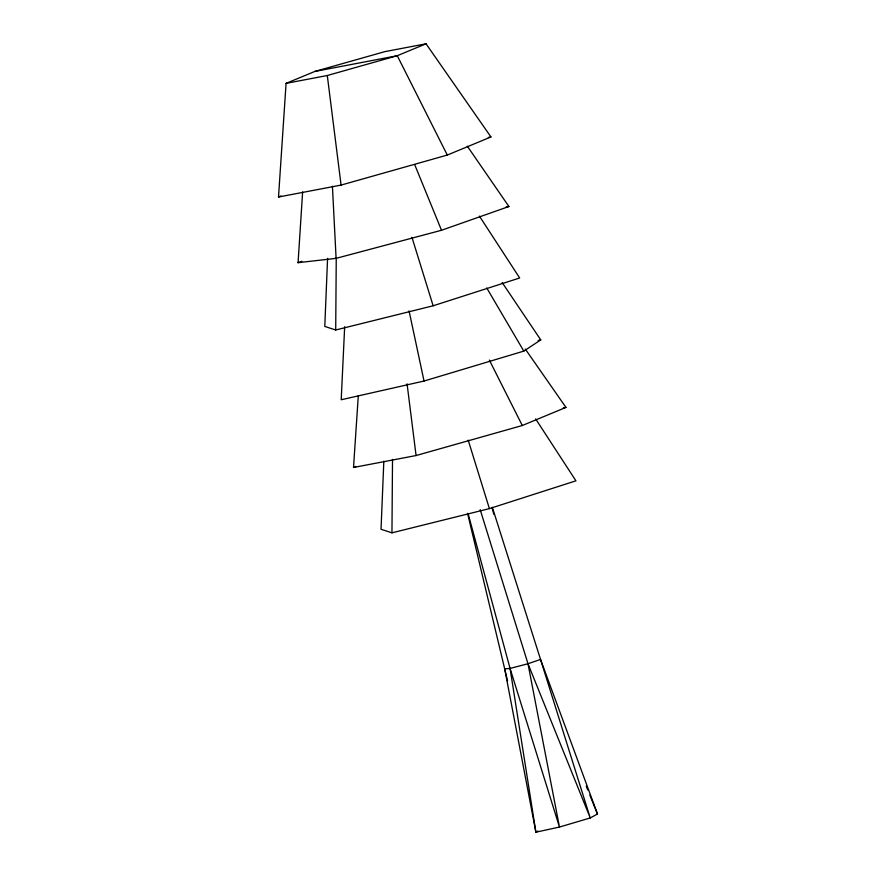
<?xml version="1.0" encoding="UTF-8"?>
<svg xmlns="http://www.w3.org/2000/svg" width="876" height="876" viewBox="0 0 876 876"><rect width="100%" height="100%" fill="white"/><g stroke="black" fill="none" stroke-linecap="round" stroke-linejoin="round"><path stroke-width="1.31" d="M479.391 216.087L519.676 277.988L433.149 305.779L335.705 330L336.253 257.916M535.641 418.925L575.937 480.825L489.399 508.617L391.955 532.838L392.514 459.385M327.58 258.343L324.788 326.43L335.705 330M383.83 461.181L381.038 529.268L391.955 532.838M344.662 326.715L341.213 399.752L424.039 381.038L523.815 351.112L540.755 339.899L502.222 282.63M467.346 146.204L508.912 206.517L441.515 230.268L336.099 258.354L298.059 262.68L302.636 191.888M278.513 197.012L286.08 83.362L314.845 71.438L384.816 51.651L426.032 43.8L490.954 136.963L447.297 155.063L341.082 185.088L278.513 197.012L281.01 195.983M525.282 349.042L565.951 407.406L522.293 425.506L416.078 455.542L353.521 467.466L358.295 395.755M537.963 831.072L535.893 832.2L504.675 668.837L467.565 513.325M492.323 507.281L540.536 659.431L597.487 814.012L590.249 817.954L559.457 827.053L535.893 832.2L510.062 668.432L468.211 514.015M426.032 43.8L397.266 55.725L327.295 75.511L286.08 83.362M353.521 467.466L356.006 466.426M298.059 262.68L301.87 261.333M507.554 680.794L504.675 668.837L510.062 668.432L527.987 663.734L540.536 659.431L590.249 817.954L527.987 663.734L480.19 509.679M538.127 340.49L540.755 339.899M314.845 71.438L397.266 55.725L447.297 155.063M488.293 137.466L490.954 136.963M563.29 407.909L565.951 407.406M506.197 206.824L508.912 206.517M486.76 287.985L523.815 351.112M489.355 360.091L522.293 425.506M414.775 164.841L441.515 230.268M586.241 786.21L587.774 789.999M589.822 795.058L597.487 814.012M510.062 668.432L559.457 827.053L527.987 663.734M411.95 237.319L433.149 305.779M468.2 440.157L489.399 508.617M492.049 507.905L493.9 514.453M409.059 310.87L424.039 381.038M407.066 383.83L416.078 455.542M327.295 75.511L341.082 185.088M332.42 186.281L336.099 258.354"/></g></svg>
